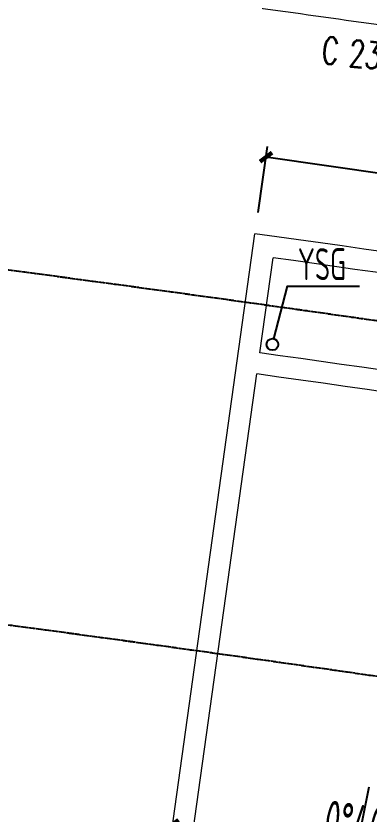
# Model space of a CAD drawing. Header units: millimetres. Extents: x 11677979 to 24947533, y -12764720 to -6308891.
# Drawn here: x 11820293 to 11823607, y -6385309 to -6377825 of the extents above; entities that cross this region are included whole.
import ezdxf
from ezdxf.enums import TextEntityAlignment as Align

# ---------------------------------------------------------------- set-up
doc = ezdxf.new("R2010")
doc.units = ezdxf.units.MM
doc.header["$LTSCALE"] = 10
for name, pattern in [('A2-RG-AXIS$0$CENTER', [2, 1.25, -0.25, 0.25, -0.25]), ('A2-RG-AXIS$0$DOTE', [2.42, 2, -0.2, 0.02, -0.2]), ('A2-RI-F4$0$A2-RG-AXIS$0$CENTER', [2, 1.25, -0.25, 0.25, -0.25]), ('A2-RI-F4$0$A2-RG-AXIS$0$DOTE', [2.42, 2, -0.2, 0.02, -0.2]), ('A2-RI-F4$0$DOT2', [0.125, 0, -0.125])]:
    doc.linetypes.add(name, pattern=pattern)
for name, color, linetype in [('A2-RB-F4$0$$34$A-DIMS-100', 1, 'Continuous'), ('A2-RD-F4$0$$0$123', 251, 'Continuous'), ('A2-RG-AXIS$0$A-GRID', 1, 'A2-RG-AXIS$0$CENTER'), ('A2-RI-F4$0$A-ROOF-DRAN', 175, 'Continuous'), ('A2-RI-F4$0$A-SYMB-AREA', 4, 'Continuous'), ('A2-RI-F4$0$A-SYMB-DOOR', 4, 'Continuous'), ('A2-RI-F4$0$A-SYMB-NAME', 4, 'Continuous'), ('A2-RI-F4$0$A2-RB-F4$0$$34$A-DIMS-100', 1, 'Continuous'), ('A2-RI-F4$0$A2-RD-F4$0$$0$123', 251, 'Continuous'), ('A2-RI-F4$0$A2-RG-AXIS$0$A-GRID', 1, 'A2-RI-F4$0$A2-RG-AXIS$0$CENTER')]:
    doc.layers.add(name, color=color, linetype=linetype)
for name, color, linetype, lineweight in [('A2-RI-F4$0$A-FLOR-OTLN', 4, 'A2-RI-F4$0$DOT2', 5), ('A2-RI-F4$0$A-GLAZ', 140, 'Continuous', 5), ('A2-RI-F4$0$A-WALL', 7, 'Continuous', 5)]:
    doc.layers.add(name, color=color, linetype=linetype, lineweight=lineweight)
doc.styles.add('A2-RB-F4$0$$0$XD2008', font='hzs.shx', dxfattribs={"width": 0.7, "bigfont": 'hztxt.shx'})
doc.styles.add('A2-RI-F4$0$A2-RB-F4$0$$0$XD2008', font='hzs.shx', dxfattribs={"width": 0.7, "bigfont": 'hztxt.shx'})
doc.styles.add('A2-RI-F4$0$ECADI', font='hzs.shx', dxfattribs={"width": 0.7, "bigfont": 'hztxt.shx'})
doc.styles.add('A2-RI-F4$0$ECADI-TXT', font='simplex.shx', dxfattribs={"bigfont": 'hztxt.shx'})
doc.dimstyles.new('A2-RB-F4$0$$0$XD100$0', dxfattribs={"dimscale": 100, "dimtxt": 3.5, "dimasz": 1, "dimexe": 1, "dimexo": 2, "dimgap": 0.5, "dimtad": 1, "dimdec": 0, "dimdsep": 46, "dimtxsty": 'A2-RB-F4$0$$0$XD2008', "dimblk1": 'A2-RB-F4$0$$20$_ArchTick', "dimblk2": 'A2-RB-F4$0$$20$_ArchTick', "dimsah": 1, "dimcen": 2.5, "dimclrt": 4, "dimaunit": 1, "dimadec": 0, "dimazin": 0, "dimtfac": 1, "dimtdec": 0, "dimtix": 1, "dimtmove": 2, "dimatfit": 3, "dimfxl": 0, "dimtolj": 1, "dimtzin": 0, "dimarcsym": 0})
doc.dimstyles.new('A2-RI-F4$0$A2-RB-F4$0$$0$XD100$0', dxfattribs={"dimscale": 100, "dimtxt": 3.5, "dimasz": 1, "dimexe": 1, "dimexo": 2, "dimgap": 0.5, "dimtad": 1, "dimdec": 0, "dimdsep": 46, "dimtxsty": 'A2-RI-F4$0$A2-RB-F4$0$$0$XD2008', "dimblk1": 'A2-RI-F4$0$A2-RB-F4$0$$20$_ArchTick', "dimblk2": 'A2-RI-F4$0$A2-RB-F4$0$$20$_ArchTick', "dimsah": 1, "dimcen": 2.5, "dimclrt": 4, "dimaunit": 1, "dimadec": 0, "dimazin": 0, "dimtfac": 1, "dimtdec": 0, "dimtix": 1, "dimtmove": 2, "dimatfit": 3, "dimfxl": 0, "dimtolj": 1, "dimtzin": 0, "dimarcsym": 0})

# ---------------------------------------------------------------- blocks, each defined once
blk = doc.blocks.new('A2-RB-F4$0$$20$_ArchTick')
at = {"color": 0, "linetype": 'ByBlock', "const_width": 0.4}
blk.add_lwpolyline([(-0.5, -0.5), (0.5, 0.5)], dxfattribs=at)
blk = doc.blocks.new('*D253')
at = {"layer": 'A2-RB-F4$0$$34$A-DIMS-100', "color": 0, "lineweight": -2, "transparency": 16777216}
blk.add_arc((11777766.1, -6700545.3), 318195, 81.384918, 82.052278, dxfattribs=at)
at = {"layer": 'Defpoints', "color": 0, "transparency": 16777216}
for p in [(11827609, -6371560.4), (11822536.3, -6379866.6), (11824208.5, -6385757.8), (11820158, -6396901.4), (11821587.2, -6411306.8)]:
    blk.add_point(p, dxfattribs=at)
at = {"layer": 'A2-RB-F4$0$$34$A-DIMS-100', "color": 0, "lineweight": -2, "transparency": 16777216, "xscale": 100, "yscale": 100, "zscale": 100}
for p, rotation in [((11821762.8, -6385406.6), 172.0522781059426), ((11825430.4, -6385940.5), 351.3849183288015)]:
    blk.add_blockref('A2-RB-F4$0$$20$_ArchTick', p, dxfattribs=dict(at, rotation=rotation))
at = {"layer": 'A2-RB-F4$0$$34$A-DIMS-100', "color": 4, "transparency": 16777216, "insert": (11823634.6, -6385412.6), "char_height": 350, "attachment_point": 5, "rotation": 351.7186, "style": 'A2-RB-F4$0$$0$XD2008'}
blk.add_mtext('\\A1;0°40\'2"', dxfattribs=at)
blk = doc.blocks.new('*D228')
at = {"layer": 'A2-RB-F4$0$$34$A-DIMS-100', "color": 0, "lineweight": -2, "transparency": 16777216}
for p, q in [((11822565, -6379668.7), (11822654.8, -6379049.8)), ((11826372.7, -6379690.3), (11822640.4, -6379148.8)), ((11826297.2, -6380210.3), (11826387, -6379591.4))]:
    blk.add_line(p, q, dxfattribs=at)
at = {"layer": 'Defpoints', "color": 0, "transparency": 16777216}
for p in [(11822640.4, -6379148.8), (11822536.3, -6379866.6), (11826268.5, -6380408.2)]:
    blk.add_point(p, dxfattribs=at)
at = {"layer": 'A2-RB-F4$0$$34$A-DIMS-100', "color": 0, "lineweight": -2, "transparency": 16777216, "xscale": 100, "yscale": 100, "zscale": 100}
for p, rotation in [((11822640.4, -6379148.8), 171.7439064595035), ((11826372.7, -6379690.3), 351.7439064595035)]:
    blk.add_blockref('A2-RB-F4$0$$20$_ArchTick', p, dxfattribs=dict(at, rotation=rotation))
at = {"layer": 'A2-RB-F4$0$$34$A-DIMS-100', "color": 4, "transparency": 16777216, "insert": (11824097.5, -6379123.5), "char_height": 350, "attachment_point": 5, "rotation": 351.74391, "style": 'A2-RB-F4$0$$0$XD2008'}
blk.add_mtext('\\A1;3771', dxfattribs=at)
blk = doc.blocks.new('A2-RD-F4')
at = {"layer": 'A2-RD-F4$0$$0$123', "linetype": 'Continuous'}
blk.add_line((11823531.1, -6385445), (11823607.1, -6385052.3), dxfattribs=at)
blk = doc.blocks.new('A2-RG-AXIS')
at = {"layer": 'A2-RG-AXIS$0$A-GRID', "linetype": 'A2-RG-AXIS$0$DOTE'}
for radius in [323300, 316700, 313400]:
    blk.add_arc((11778730.7, -6694178.7), radius, 75.589285, 95.407644, dxfattribs=at)
blk = doc.blocks.new('A2-RI-F4$0$Bay 2')
at = {"layer": 'A2-RI-F4$0$A-FLOR-OTLN', "linetype": 'Continuous'}
for radius in [320350, 319450]:
    blk.add_arc((15603.1, -319068.7), radius, 92.388185, 92.799647, dxfattribs=at)
at = {"layer": 'A2-RI-F4$0$A-GLAZ'}
for radius in [320050, 320020]:
    blk.add_arc((15603.1, -319068.7), radius, 92.388185, 92.799647, dxfattribs=at)
at = {"layer": 'A2-RI-F4$0$A-WALL'}
for p, q in [((2254.2, 1003), (2291.7, 103.8)), ((2354.1, 1007.2), (2383.3, 307.8)), ((0, 0), (-44, 898.9)), ((-109.6, 194.9), (-143.8, 894))]:
    blk.add_line(p, q, dxfattribs=at)
for start, end in [(92.3703, 92.388185), (92.799647, 92.817532)]:
    blk.add_arc((15603.1, -319068.7), 320350, start, end, dxfattribs=at)
blk = doc.blocks.new('A2-RI-F4$0$A2-RB-F4$0$$20$_ArchTick')
at = {"color": 0, "linetype": 'ByBlock', "const_width": 0.4}
blk.add_lwpolyline([(-0.5, -0.5), (0.5, 0.5)], dxfattribs=at)
blk = doc.blocks.new('*D778')
at = {"layer": 'A2-RI-F4$0$A2-RB-F4$0$$34$A-DIMS-100', "color": 0, "lineweight": -2, "transparency": 16777216}
blk.add_arc((11777766.1, -6700545.3), 318195, 81.384918, 82.052278, dxfattribs=at)
at = {"layer": 'Defpoints', "color": 0, "transparency": 16777216}
for p in [(11827609, -6371560.4), (11822536.3, -6379866.6), (11824208.5, -6385757.8), (11820158, -6396901.4), (11821587.2, -6411306.8)]:
    blk.add_point(p, dxfattribs=at)
at = {"layer": 'A2-RI-F4$0$A2-RB-F4$0$$34$A-DIMS-100', "color": 0, "lineweight": -2, "transparency": 16777216, "xscale": 100, "yscale": 100, "zscale": 100}
for p, rotation in [((11821762.8, -6385406.6), 172.0522781059426), ((11825430.4, -6385940.5), 351.3849183288015)]:
    blk.add_blockref('A2-RI-F4$0$A2-RB-F4$0$$20$_ArchTick', p, dxfattribs=dict(at, rotation=rotation))
at = {"layer": 'A2-RI-F4$0$A2-RB-F4$0$$34$A-DIMS-100', "color": 4, "transparency": 16777216, "insert": (11823634.6, -6385412.6), "char_height": 350, "attachment_point": 5, "rotation": 351.7186, "style": 'A2-RI-F4$0$A2-RB-F4$0$$0$XD2008'}
blk.add_mtext('\\A1;0°40\'2"', dxfattribs=at)
blk = doc.blocks.new('*D753')
at = {"layer": 'A2-RI-F4$0$A2-RB-F4$0$$34$A-DIMS-100', "color": 0, "lineweight": -2, "transparency": 16777216}
for p, q in [((11822565, -6379668.7), (11822654.8, -6379049.8)), ((11826372.7, -6379690.3), (11822640.4, -6379148.8)), ((11826297.2, -6380210.3), (11826387, -6379591.4))]:
    blk.add_line(p, q, dxfattribs=at)
at = {"layer": 'Defpoints', "color": 0, "transparency": 16777216}
for p in [(11822640.4, -6379148.8), (11822536.3, -6379866.6), (11826268.5, -6380408.2)]:
    blk.add_point(p, dxfattribs=at)
at = {"layer": 'A2-RI-F4$0$A2-RB-F4$0$$34$A-DIMS-100', "color": 0, "lineweight": -2, "transparency": 16777216, "xscale": 100, "yscale": 100, "zscale": 100}
for p, rotation in [((11822640.4, -6379148.8), 171.7439064595035), ((11826372.7, -6379690.3), 351.7439064595035)]:
    blk.add_blockref('A2-RI-F4$0$A2-RB-F4$0$$20$_ArchTick', p, dxfattribs=dict(at, rotation=rotation))
at = {"layer": 'A2-RI-F4$0$A2-RB-F4$0$$34$A-DIMS-100', "color": 4, "transparency": 16777216, "insert": (11824097.5, -6379123.5), "char_height": 350, "attachment_point": 5, "rotation": 351.74391, "style": 'A2-RI-F4$0$A2-RB-F4$0$$0$XD2008'}
blk.add_mtext('\\A1;3771', dxfattribs=at)
blk = doc.blocks.new('A2-RI-F4$0$A2-RD-F4')
at = {"layer": 'A2-RI-F4$0$A2-RD-F4$0$$0$123', "linetype": 'Continuous'}
blk.add_line((11823531.1, -6385445), (11823607.1, -6385052.3), dxfattribs=at)
blk = doc.blocks.new('A2-RI-F4$0$A2-RG-AXIS')
at = {"layer": 'A2-RI-F4$0$A2-RG-AXIS$0$A-GRID', "linetype": 'A2-RI-F4$0$A2-RG-AXIS$0$DOTE'}
for radius in [323300, 316700, 313400]:
    blk.add_arc((11778730.7, -6694178.7), radius, 75.589285, 95.407644, dxfattribs=at)
blk = doc.blocks.new('A2-RI-F4$0$5erhfh')
at = {"layer": 'A2-RI-F4$0$A-SYMB-AREA', "style": 'A2-RI-F4$0$ECADI', "width": 0.7}
blk.add_attdef('340M2', text='', height=2.5, dxfattribs=at).set_placement((0, 1.25), align=Align.MIDDLE_LEFT)
at = {"layer": 'A2-RI-F4$0$A-SYMB-NAME', "style": 'A2-RI-F4$0$ECADI', "width": 0.7}
blk.add_attdef('CHINESENAME', (-12.292, 3.087), '', height=4.5, dxfattribs=at)
blk = doc.blocks.new('A2-RI-F4$0$ysg')
at = {"layer": 'A2-RI-F4$0$A-ROOF-DRAN'}
blk.add_lwpolyline([(71364.9, -8811.9), (71493.6, -8318.7), (72169.7, -8318.7)], dxfattribs=at)
blk.add_circle((71351, -8865.1), 55, dxfattribs=at)
ref = blk.add_blockref('A2-RI-F4$0$5erhfh', (72818, -8570.9), dxfattribs=dict(at, xscale=100, yscale=100, zscale=100))
ref.add_attrib('CHINESENAME', 'YSG', (71588.8, -8262.2), dxfattribs={"layer": 'A2-RI-F4$0$A-SYMB-NAME', "height": 300, "style": 'A2-RI-F4$0$ECADI', "width": 0.7})
blk = doc.blocks.new('A2-RI-F4$0$ECADI-TAG-DOOR')
blk = doc.blocks.new('A2-RB-F4')
at = {"layer": 'A2-RB-F4$0$$34$A-DIMS-100'}
dim = blk.add_angular_dim_2l(base=(11824208.5348, -6385757.7815), line1=((11820158.0181, -6396901.4094), (11822536.253, -6379866.6248)), line2=((11827609.0147, -6371560.3696), (11821587.2333, -6411306.78)), dimstyle='A2-RB-F4$0$$0$XD100$0', override={"dimadec": 4}, dxfattribs=at)
dim.commit()
dim.dimension.update_dxf_attribs({"geometry": '*D253', "text_midpoint": (11823634.5688, -6385412.5778)})
dim = blk.add_linear_dim(base=(11822640.4, -6379148.8), p1=(11826268.5, -6380408.2), p2=(11822536.3, -6379866.6), angle=171.74391, dimstyle='A2-RB-F4$0$$0$XD100$0', dxfattribs=at)
dim.commit()
dim.dimension.update_dxf_attribs({"geometry": '*D228', "text_midpoint": (11824097.5, -6379123.5), "dimtype": 129})
blk = doc.blocks.new('A2-RI-F4$0$A2-RB-F4')
at = {"layer": 'A2-RI-F4$0$A2-RB-F4$0$$34$A-DIMS-100'}
dim = blk.add_angular_dim_2l(base=(11824208.5348, -6385757.7815), line1=((11820158.0181, -6396901.4094), (11822536.253, -6379866.6248)), line2=((11827609.0147, -6371560.3696), (11821587.2333, -6411306.78)), dimstyle='A2-RI-F4$0$A2-RB-F4$0$$0$XD100$0', override={"dimadec": 4}, dxfattribs=at)
dim.commit()
dim.dimension.update_dxf_attribs({"geometry": '*D778', "text_midpoint": (11823634.5688, -6385412.5778)})
dim = blk.add_linear_dim(base=(11822640.4, -6379148.8), p1=(11826268.5, -6380408.2), p2=(11822536.3, -6379866.6), angle=171.74391, dimstyle='A2-RI-F4$0$A2-RB-F4$0$$0$XD100$0', dxfattribs=at)
dim.commit()
dim.dimension.update_dxf_attribs({"geometry": '*D753', "text_midpoint": (11824097.5, -6379123.5), "dimtype": 129})
blk = doc.blocks.new('A2-RI-F4')
at = {"layer": 'A2-RI-F4$0$A-WALL'}
for p, q in [((11820158, -6396901.4), (11822536.3, -6379866.6)), ((11822582.2, -6380983.7), (11822706.7, -6380092.4)), ((11820694.9, -6394502.6), (11822554.6, -6381181.8))]:
    blk.add_line(p, q, dxfattribs=at)
for radius, start, end in [(317355.7, 80.871828, 82.065787), (317155.7, 80.907959, 82.029664), (316255.7, 80.908062, 82.0296), (316055.7, 80.817736, 82.029585)]:
    blk.add_arc((11778729.7, -6694184.3), radius, start, end, dxfattribs=at)
for name, p in [('A2-RI-F4$0$A2-RG-AXIS', (0, 0)), ('A2-RI-F4$0$A2-RB-F4', (0, 0)), ('A2-RI-F4$0$ysg', (11751349.3, -6372040.3)), ('A2-RI-F4$0$A2-RD-F4', (0, 0))]:
    blk.add_blockref(name, p)
at = {"layer": 'A2-RI-F4$0$A-SYMB-DOOR'}
ref = blk.add_blockref('A2-RI-F4$0$ECADI-TAG-DOOR', (11823470, -6379029.7, -333.3), dxfattribs=dict(at, xscale=99.9999999983509, yscale=99.9999999983509, zscale=99.9999999983509, rotation=354.464350077013))
ref.add_attrib('门窗主编号1', 'C', dxfattribs={"height": 250, "rotation": 354.46435, "style": 'A2-RI-F4$0$ECADI-TXT', "width": 0.7}).set_placement((11823311.3, -6378282.5, -333.3), align=Align.RIGHT)
ref.add_attrib('门窗主编号2', '2324', (11823409.4, -6378296.2), dxfattribs={"height": 250, "rotation": 354.46435, "style": 'A2-RI-F4$0$ECADI-TXT', "width": 0.7})
at = {"layer": 'A2-RI-F4$0$A-WALL', "rotation": 349.3050313824452}
blk.add_blockref('A2-RI-F4$0$Bay 2', (11822610, -6377756.8), dxfattribs=at)

msp = doc.modelspace()

# ---------------------------------------------------------------- block references
for name in ['A2-RI-F4', 'A2-RG-AXIS', 'A2-RB-F4', 'A2-RD-F4']:
    msp.add_blockref(name, (0, 0))

doc.saveas('drawing.dxf')
